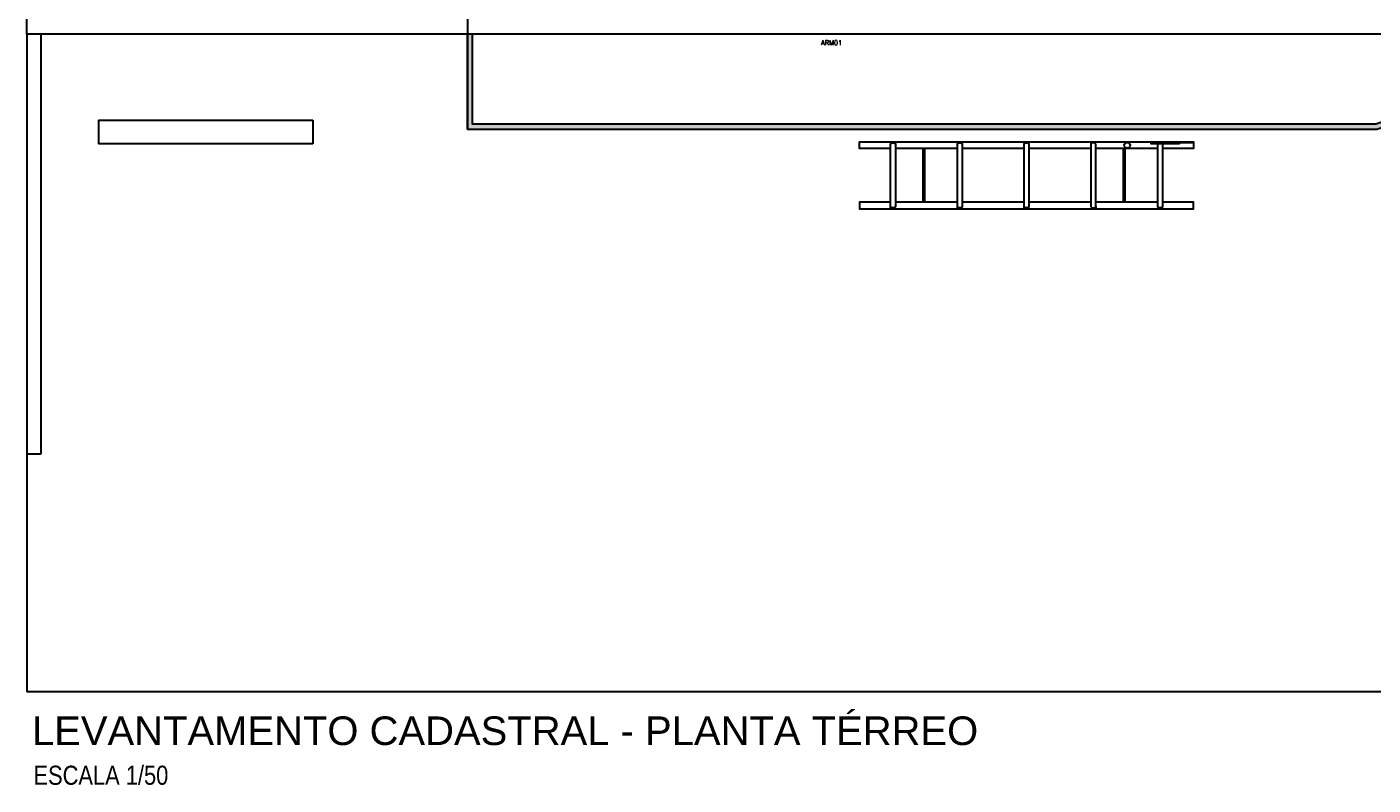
# Model space of a CAD drawing. Extents: x 100 to 738, y -85 to 470.
# Drawn here: x 612.38 to 626.49, y 446.97 to 454.91 of the extents above; entities that cross this region are included whole.
import ezdxf

# ---------------------------------------------------------------- set-up
doc = ezdxf.new("R2010")
doc.units = 0
doc.layers.get('0').update_dxf_attribs({"linetype": 'CONTINUOUS'})
for name, color, linetype in [('A101', 1, 'CONTINUOUS'), ('ARQ-ALV', 6, 'CONTINUOUS'), ('ARQ-PIS', 1, 'CONTINUOUS'), ('ARQ-X01', 1, 'CONTINUOUS'), ('GRF-TXT2', 2, 'CONTINUOUS'), ('GRF-TXT4', 4, 'CONTINUOUS')]:
    doc.layers.add(name, color=color, linetype=linetype)
doc.styles.add('0350-0-BB-AG-MORRINHOS-LEGENDA-GERAL$0$STANDARD', font='ARIALN.TTF')
doc.styles.add('RSA04', font='arial.ttf', dxfattribs={"width": 0.9, "height": 0.175})
doc.styles.get("Standard").update_dxf_attribs({"font": 'simplex.shx'})

# ---------------------------------------------------------------- blocks, each defined once
blk = doc.blocks.new('BASE ARQ')
blk.add_hatch(color=40).paths.add_polyline_path([(726.73, 476.751), (726.78, 476.751), (726.78, 475.805), (736.252, 475.805), (739.101, 476.751), (739.26, 476.751), (736.26, 475.755), (726.73, 475.755)])
at = {"layer": 'A101'}
for p, q in [((734.339, 475.61), (734.189, 475.61)), ((731.864, 475.55), (731.214, 475.55)), ((731.504, 474.99), (731.504, 475.55)), ((731.524, 474.99), (731.524, 475.55)), ((732.564, 475.55), (731.914, 475.55)), ((733.264, 475.55), (732.614, 475.55)), ((733.964, 475.55), (733.314, 475.55)), ((733.604, 474.99), (733.604, 475.55)), ((733.624, 474.99), (733.624, 475.55)), ((731.864, 474.99), (731.214, 474.99)), ((732.564, 474.99), (731.914, 474.99)), ((733.264, 474.99), (732.614, 474.99)), ((733.964, 474.99), (733.314, 474.99))]:
    blk.add_line(p, q, dxfattribs=at)
for points in [[(731.164, 475.55), (730.839, 475.55), (730.839, 475.62), (734.339, 475.62), (734.339, 475.55), (734.014, 475.55)], [(734.189, 475.62), (734.189, 475.6), (733.894, 475.6), (733.894, 475.62)], [(731.164, 474.99), (730.839, 474.99), (730.839, 474.92), (734.339, 474.92), (734.339, 474.99), (734.014, 474.99)]]:
    blk.add_lwpolyline(points, dxfattribs=at)
blk.add_circle((733.644, 475.585), 0.03, dxfattribs=at)
for points, weights, knots in [([(731.214, 475.6), (731.214, 475.61), (731.189, 475.61), (731.164, 475.61), (731.164, 475.6), (731.164, 475.27), (731.164, 474.94), (731.164, 474.93), (731.189, 474.93), (731.214, 474.93), (731.214, 474.94), (731.214, 475.27), (731.214, 475.6)], [1, 0.707106781187, 1, 0.707106781187, 1, 1, 1, 0.707106781187, 1, 0.707106781187, 1, 1, 1], [0, 0, 0, 1.570796, 1.570796, 3.141593, 3.141593, 4.141593, 4.141593, 5.712389, 5.712389, 7.283185, 7.283185, 8.283185, 8.283185, 8.283185]), ([(731.914, 475.6), (731.914, 475.61), (731.889, 475.61), (731.864, 475.61), (731.864, 475.6), (731.864, 475.27), (731.864, 474.94), (731.864, 474.93), (731.889, 474.93), (731.914, 474.93), (731.914, 474.94), (731.914, 475.27), (731.914, 475.6)], [1, 0.707106781187, 1, 0.707106781187, 1, 1, 1, 0.707106781187, 1, 0.707106781187, 1, 1, 1], [0, 0, 0, 1.570796, 1.570796, 3.141593, 3.141593, 4.141593, 4.141593, 5.712389, 5.712389, 7.283185, 7.283185, 8.283185, 8.283185, 8.283185]), ([(732.614, 475.6), (732.614, 475.61), (732.589, 475.61), (732.564, 475.61), (732.564, 475.6), (732.564, 475.27), (732.564, 474.94), (732.564, 474.93), (732.589, 474.93), (732.614, 474.93), (732.614, 474.94), (732.614, 475.27), (732.614, 475.6)], [1, 0.707106781187, 1, 0.707106781187, 1, 1, 1, 0.707106781187, 1, 0.707106781187, 1, 1, 1], [0, 0, 0, 1.570796, 1.570796, 3.141593, 3.141593, 4.141593, 4.141593, 5.712389, 5.712389, 7.283185, 7.283185, 8.283185, 8.283185, 8.283185]), ([(733.264, 475.6), (733.264, 475.61), (733.289, 475.61), (733.314, 475.61), (733.314, 475.6), (733.314, 475.27), (733.314, 474.94), (733.314, 474.93), (733.289, 474.93), (733.264, 474.93), (733.264, 474.94), (733.264, 475.27), (733.264, 475.6)], [1, 0.707106781187, 1, 0.707106781187, 1, 1, 1, 0.707106781187, 1, 0.707106781187, 1, 1, 1], [0, 0, 0, 1.570796, 1.570796, 3.141593, 3.141593, 4.141593, 4.141593, 5.712389, 5.712389, 7.283185, 7.283185, 8.283185, 8.283185, 8.283185]), ([(734.014, 475.6), (734.014, 475.27), (734.014, 474.94), (734.014, 474.93), (733.989, 474.93), (733.964, 474.93), (733.964, 474.94), (733.964, 475.27), (733.964, 475.6)], [1, 1, 1, 0.707106781187, 1, 0.707106781187, 1, 1, 1], [0, 0, 0, 1, 1, 2.570796, 2.570796, 4.141593, 4.141593, 5.141593, 5.141593, 5.141593])]:
    blk.add_rational_spline(points, weights, degree=2, knots=knots, dxfattribs=at)
at = {"layer": 'ARQ-ALV'}
for p, q in [((726.73, 477.126), (726.73, 476.751)), ((722.11, 476.751), (722.11, 472.351)), ((722.26, 472.351), (722.26, 476.751)), ((740.79, 476.751), (726.73, 476.751)), ((722.861, 475.849), (725.106, 475.849)), ((722.861, 475.849), (722.861, 475.599)), ((725.106, 475.849), (725.106, 475.599)), ((725.106, 475.599), (722.861, 475.599)), ((722.11, 472.351), (722.26, 472.351))]:
    blk.add_line(p, q, dxfattribs=at)
blk.add_lwpolyline([(726.91, 476.751), (722.11, 476.751), (722.11, 483.901), (722.11, 484.081), (722.11, 484.261), (722.11, 486.221)], dxfattribs=at)
at = {"layer": 'ARQ-PIS'}
for p in [(722.11, 472.351), (758.575, 469.855)]:
    blk.add_line(p, (722.11, 469.855), dxfattribs=at)
at = {"layer": 'ARQ-X01'}
blk.add_lwpolyline([(726.73, 475.755), (736.26, 475.755), (739.26, 476.751), (739.101, 476.751), (736.252, 475.805), (726.78, 475.805), (726.78, 476.751), (726.73, 476.751), (726.73, 475.755), (726.73, 476.751)], dxfattribs=at)
at = {"color": 2, "insert": (722.179, 468.981), "char_height": 0.2, "width": 2.80722, "attachment_point": 4, "style": '0350-0-BB-AG-MORRINHOS-LEGENDA-GERAL$0$STANDARD'}
blk.add_mtext('ESCALA 1/50', dxfattribs=at)
at = {"layer": 'GRF-TXT2', "ltscale": 0.1, "insert": (730.435, 476.685), "char_height": 0.05, "width": 0.24358, "attachment_point": 1}
blk.add_mtext('ARM01', dxfattribs=at)
at = {"layer": 'GRF-TXT4', "lineweight": -2, "style": 'RSA04'}
blk.add_text('LEVANTAMENTO CADASTRAL - PLANTA TÉRREO', height=0.3, dxfattribs=at).set_placement((722.163, 469.299))

msp = doc.modelspace()

# ---------------------------------------------------------------- block references
msp.add_blockref('BASE ARQ', (-109.732, -21.914))

doc.saveas('drawing.dxf')
